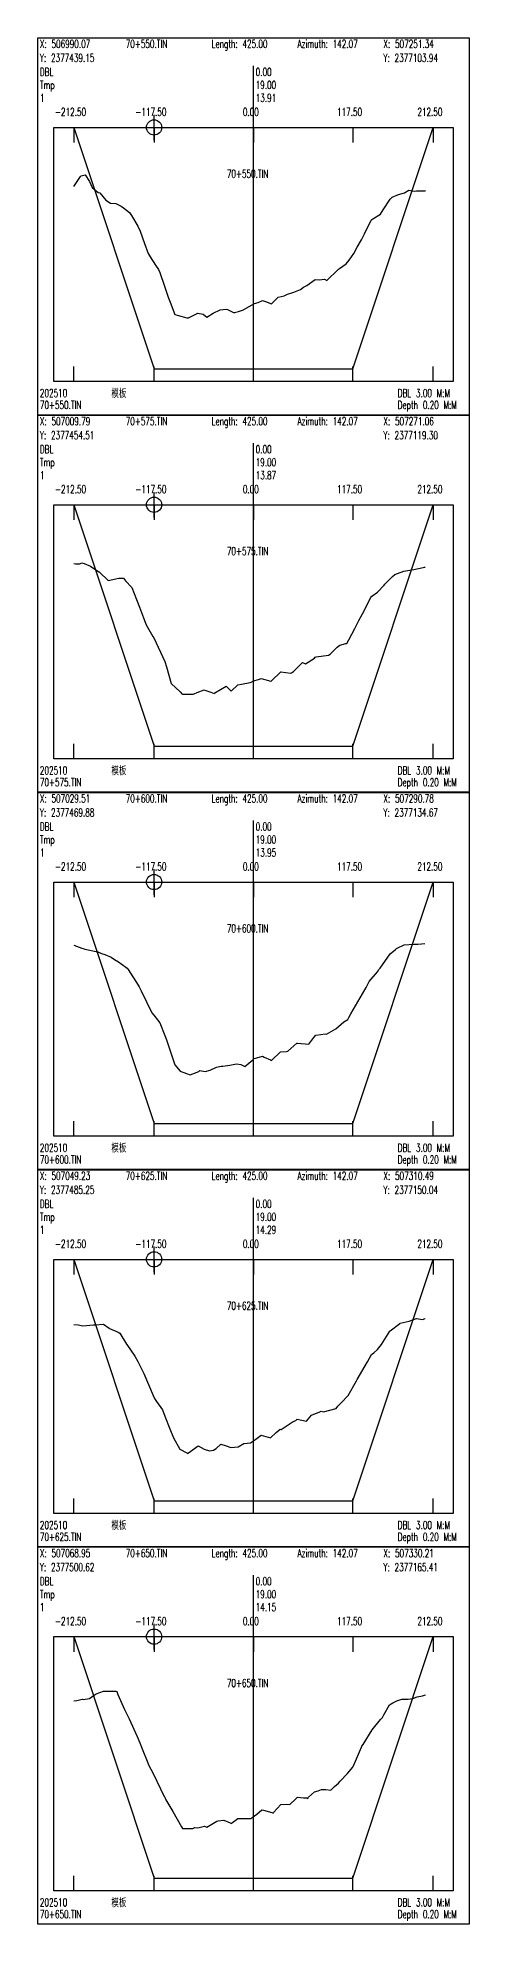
# Model space of a CAD drawing. Extents: x 1 to 194, y -24202 to 0.
# Drawn here: x 1 to 171, y -17372 to -16629 of the extents above; entities that cross this region are included whole.
import ezdxf

# ---------------------------------------------------------------- set-up
doc = ezdxf.new("R2010")
doc.units = 0
doc.header["$MEASUREMENT"] = 0
doc.layers.add('LABELS', color=7, linetype='Continuous')
doc.layers.add('XSECTION', color=7, linetype='Continuous')
doc.styles.get("Standard").update_dxf_attribs({"font": 'txt.shx'})

msp = doc.modelspace()

# ---------------------------------------------------------------- linework, layer by layer
at = {"color": 1}
for p, q in [((41.83, -16664.61), (51.83, -16664.61)), ((46.83, -16669.61), (46.83, -16659.61)), ((41.83, -16813.09), (51.83, -16813.09)), ((46.83, -16818.09), (46.83, -16808.09)), ((41.83, -16961.56), (51.83, -16961.56)), ((46.83, -16966.56), (46.83, -16956.56)), ((41.83, -17110.04), (51.83, -17110.04)), ((46.83, -17115.04), (46.83, -17105.04)), ((41.83, -17258.51), (51.83, -17258.51)), ((46.83, -17263.51), (46.83, -17253.51))]:
    msp.add_line(p, q, dxfattribs=at)
for centre in [(46.83, -16664.61), (46.83, -16813.09), (46.83, -16961.56), (46.83, -17110.04), (46.83, -17258.51)]:
    msp.add_circle(centre, 3, dxfattribs=at)
at = {"layer": 'XSECTION', "color": 0, "linetype": 'Continuous'}
for points in [[(1, -16629.32), (171, -16629.32), (171, -16777.79), (1, -16777.79), (1, -16629.32)], [(86, -16764.61), (86, -16640.38)], [(86, -16764.61), (86, -16640.38)], [(7.3, -16664.61), (164.7, -16664.61), (164.7, -16764.61), (7.3, -16764.61), (7.3, -16664.61)], [(15.17, -16664.61), (15.17, -16670.55)], [(15.17, -16664.61), (46.83, -16759.61)], [(15.17, -16664.61), (46.83, -16759.61)], [(46.83, -16664.61), (46.83, -16670.55)], [(86, -16664.61), (86, -16670.55)], [(125.17, -16664.61), (125.17, -16670.55)], [(125.17, -16759.61), (156.83, -16664.61)], [(125.17, -16759.61), (156.83, -16664.61)], [(156.83, -16664.61), (156.83, -16670.55)], [(15.17, -16764.61), (15.17, -16758.67)], [(46.83, -16764.61), (46.83, -16758.67)], [(46.83, -16759.61), (86, -16759.61)], [(46.83, -16759.61), (46.83, -16759.61)], [(46.83, -16759.61), (86, -16759.61)], [(86, -16764.61), (86, -16758.67)], [(86, -16759.61), (125.17, -16759.61)], [(86, -16759.61), (125.17, -16759.61)], [(125.17, -16764.61), (125.17, -16758.67)], [(125.17, -16759.61), (125.17, -16759.61)], [(156.83, -16764.61), (156.83, -16758.67)], [(1, -16777.8), (171, -16777.8), (171, -16926.26), (1, -16926.26), (1, -16777.8)], [(86, -16913.09), (86, -16788.85)], [(86, -16913.09), (86, -16788.85)], [(7.3, -16813.09), (164.7, -16813.09), (164.7, -16913.09), (7.3, -16913.09), (7.3, -16813.09)], [(15.17, -16813.09), (15.17, -16819.02)], [(15.17, -16813.09), (46.83, -16908.09)], [(15.17, -16813.09), (46.83, -16908.09)], [(46.83, -16813.09), (46.83, -16819.02)], [(86, -16813.09), (86, -16819.02)], [(125.17, -16813.09), (125.17, -16819.02)], [(125.17, -16908.09), (156.83, -16813.09)], [(125.17, -16908.09), (156.83, -16813.09)], [(156.83, -16813.09), (156.83, -16819.02)], [(15.17, -16913.09), (15.17, -16907.15)], [(46.83, -16913.09), (46.83, -16907.15)], [(46.83, -16908.09), (86, -16908.09)], [(46.83, -16908.09), (46.83, -16908.09)], [(46.83, -16908.09), (86, -16908.09)], [(86, -16913.09), (86, -16907.15)], [(86, -16908.09), (125.17, -16908.09)], [(86, -16908.09), (125.17, -16908.09)], [(125.17, -16913.09), (125.17, -16907.15)], [(125.17, -16908.09), (125.17, -16908.09)], [(156.83, -16913.09), (156.83, -16907.15)], [(1, -16926.27), (171, -16926.27), (171, -17074.74), (1, -17074.74), (1, -16926.27)], [(86, -17061.56), (86, -16937.33)], [(86, -17061.56), (86, -16937.33)], [(7.3, -16961.56), (164.7, -16961.56), (164.7, -17061.56), (7.3, -17061.56), (7.3, -16961.56)], [(15.17, -16961.56), (15.17, -16967.5)], [(15.17, -16961.56), (46.83, -17056.56)], [(15.17, -16961.56), (46.83, -17056.56)], [(46.83, -16961.56), (46.83, -16967.5)], [(86, -16961.56), (86, -16967.5)], [(125.17, -16961.56), (125.17, -16967.5)], [(125.17, -17056.56), (156.83, -16961.56)], [(125.17, -17056.56), (156.83, -16961.56)], [(156.83, -16961.56), (156.83, -16967.5)], [(15.17, -17061.56), (15.17, -17055.62)], [(46.83, -17061.56), (46.83, -17055.62)], [(46.83, -17056.56), (86, -17056.56)], [(46.83, -17056.56), (46.83, -17056.56)], [(46.83, -17056.56), (86, -17056.56)], [(86, -17061.56), (86, -17055.62)], [(86, -17056.56), (125.17, -17056.56)], [(86, -17056.56), (125.17, -17056.56)], [(125.17, -17061.56), (125.17, -17055.62)], [(125.17, -17056.56), (125.17, -17056.56)], [(156.83, -17061.56), (156.83, -17055.62)], [(1, -17074.75), (171, -17074.75), (171, -17223.22), (1, -17223.22), (1, -17074.75)], [(86, -17210.04), (86, -17085.8)], [(86, -17210.04), (86, -17085.8)], [(7.3, -17110.04), (164.7, -17110.04), (164.7, -17210.04), (7.3, -17210.04), (7.3, -17110.04)], [(15.17, -17110.04), (15.17, -17115.98)], [(15.17, -17110.04), (46.83, -17205.04)], [(15.17, -17110.04), (46.83, -17205.04)], [(46.83, -17110.04), (46.83, -17115.98)], [(86, -17110.04), (86, -17115.98)], [(125.17, -17110.04), (125.17, -17115.98)], [(125.17, -17205.04), (156.83, -17110.04)], [(125.17, -17205.04), (156.83, -17110.04)], [(156.83, -17110.04), (156.83, -17115.98)], [(15.17, -17210.04), (15.17, -17204.1)], [(46.83, -17210.04), (46.83, -17204.1)], [(46.83, -17205.04), (86, -17205.04)], [(46.83, -17205.04), (46.83, -17205.04)], [(46.83, -17205.04), (86, -17205.04)], [(86, -17210.04), (86, -17204.1)], [(86, -17205.04), (125.17, -17205.04)], [(86, -17205.04), (125.17, -17205.04)], [(125.17, -17210.04), (125.17, -17204.1)], [(125.17, -17205.04), (125.17, -17205.04)], [(156.83, -17210.04), (156.83, -17204.1)], [(1, -17223.23), (171, -17223.23), (171, -17371.69), (1, -17371.69), (1, -17223.23)], [(86, -17358.51), (86, -17234.28)], [(86, -17358.51), (86, -17234.28)], [(7.3, -17258.51), (164.7, -17258.51), (164.7, -17358.51), (7.3, -17358.51), (7.3, -17258.51)], [(15.17, -17258.51), (15.17, -17264.45)], [(15.17, -17258.51), (46.83, -17353.51)], [(15.17, -17258.51), (46.83, -17353.51)], [(46.83, -17258.51), (46.83, -17264.45)], [(86, -17258.51), (86, -17264.45)], [(125.17, -17258.51), (125.17, -17264.45)], [(125.17, -17353.51), (156.83, -17258.51)], [(125.17, -17353.51), (156.83, -17258.51)], [(156.83, -17258.51), (156.83, -17264.45)], [(15.17, -17358.51), (15.17, -17352.58)], [(46.83, -17358.51), (46.83, -17352.58)], [(46.83, -17353.51), (86, -17353.51)], [(46.83, -17353.51), (46.83, -17353.51)], [(46.83, -17353.51), (86, -17353.51)], [(86, -17358.51), (86, -17352.58)], [(86, -17353.51), (125.17, -17353.51)], [(86, -17353.51), (125.17, -17353.51)], [(125.17, -17358.51), (125.17, -17352.58)], [(125.17, -17353.51), (125.17, -17353.51)], [(156.83, -17358.51), (156.83, -17352.58)]]:
    msp.add_lwpolyline(points, dxfattribs=at)
at = {"layer": 'XSECTION', "color": 1, "linetype": 'Continuous'}
for points in [[(15.17, -16687.81), (17.86, -16683.91), (18.07, -16683.71), (19.65, -16683.31), (21.39, -16685.96), (22.5, -16688.31), (24.83, -16690.16), (25.46, -16690.36), (27.79, -16693.26), (29.71, -16694.46), (31.73, -16694.61), (33.93, -16695.66), (34.81, -16696.21), (37.16, -16698.11), (38.01, -16699.31), (40.42, -16703.41), (41.32, -16705.41), (43.06, -16710.26), (44.54, -16714.21), (45.32, -16715.51), (47.35, -16718.76), (48.56, -16720.56), (49.11, -16721.71), (50.9, -16727.06), (52.36, -16731.46), (53.18, -16733.36), (55.05, -16738.21), (55.98, -16738.51), (59.74, -16739.61), (60.43, -16739.61), (63.54, -16737.96), (64.09, -16737.66), (66.23, -16738.16), (67.6, -16739.26), (70.15, -16737.71), (72.81, -16736.46), (75.21, -16736.11), (75.79, -16736.21), (77.63, -16737.16), (78.42, -16737.61), (78.57, -16737.51), (80.09, -16737.06), (82.05, -16736.41), (82.24, -16736.26), (86.45, -16733.91), (87.79, -16733.46), (89.55, -16732.76), (90.71, -16733.16), (93.03, -16734.01), (95.74, -16731.46), (98.03, -16730.86), (99.38, -16730.26), (101.93, -16729.46), (104.52, -16728.41), (105.66, -16727.51), (106.95, -16726.76), (110.26, -16724.51), (111.8, -16724.56), (114.03, -16724.31), (114.92, -16724.86), (119.18, -16720.71), (119.41, -16720.51), (119.48, -16720.41), (119.88, -16720.16), (122.46, -16718.26), (123.63, -16716.81), (125.56, -16714.21), (126.84, -16711.76), (128.55, -16708.91), (129.68, -16706.51), (132.41, -16701.11), (132.59, -16700.86), (133.04, -16700.61), (136.03, -16698.71), (137.09, -16697.06), (139.77, -16692.86), (140.58, -16692.06), (143.13, -16691.06), (145.45, -16690.41), (147.17, -16689.36), (149.3, -16689.71), (150.17, -16689.51), (151.07, -16689.51), (153.63, -16689.61), (153.79, -16689.66)], [(15.17, -16836.24), (15.9, -16836.29), (17.65, -16836.29), (18.4, -16835.89), (19.36, -16836.19), (21.84, -16837.29), (25.05, -16839.49), (25.24, -16839.49), (25.38, -16839.64), (28.73, -16842.89), (32.9, -16842.04), (33.98, -16841.99), (34.85, -16841.99), (35.59, -16842.99), (38.04, -16845.64), (39.95, -16850.34), (41.12, -16853.44), (42.66, -16857.59), (43.68, -16860.29), (44.79, -16862.24), (46.33, -16864.94), (46.73, -16865.44), (51.05, -16874.79), (51.72, -16876.94), (53.59, -16883.39), (57.13, -16886.69), (57.71, -16887.54), (58, -16887.69), (62.28, -16887.64), (62.58, -16887.44), (63.8, -16887.04), (66.61, -16885.94), (66.83, -16886.09), (69.13, -16886.79), (70.46, -16887.39), (70.77, -16887.09), (75.17, -16884.54), (75.53, -16884.69), (77.2, -16886.44), (79.89, -16883.99), (81.31, -16883.74), (84.67, -16883.09), (85.02, -16882.89), (85.96, -16882.44), (87.99, -16881.89), (89.03, -16881.49), (92.77, -16882.49), (92.99, -16882.54), (93.01, -16882.54), (93.12, -16882.44), (96.72, -16878.89), (100.69, -16879.34), (100.95, -16879.29), (101.71, -16878.74), (105.24, -16875.19), (106.48, -16875.64), (109.99, -16873.49), (110.34, -16873.04), (110.63, -16872.99), (115.59, -16872.34), (116.26, -16871.94), (119, -16869.09), (119.98, -16868.29), (122.36, -16867.69), (122.8, -16867.64), (123.49, -16866.24), (125.93, -16861.74), (127.5, -16858.69), (128.9, -16855.99), (132.19, -16849.64), (132.48, -16849.14), (132.63, -16849.04), (134.82, -16847.49), (137.48, -16844.74), (137.77, -16844.39), (140.69, -16841.39), (141.68, -16840.49), (142.75, -16840.14), (145.19, -16839.29), (147.53, -16838.89), (149.15, -16838.64), (152.85, -16837.74), (153.37, -16837.64), (153.43, -16837.64), (153.64, -16837.54)], [(15.17, -16986.41), (18.45, -16987.56), (18.94, -16987.71), (19.54, -16987.96), (24.64, -16989.06), (26.11, -16989.66), (27.41, -16990.06), (29.88, -16991.16), (31.26, -16992.06), (32.82, -16992.96), (35.77, -16995.06), (36.27, -16995.46), (36.67, -16996.01), (40.6, -17002.11), (40.95, -17002.76), (41.7, -17004.36), (45.98, -17013.01), (46.75, -17013.96), (49.11, -17016.91), (51.1, -17021.91), (51.72, -17023.66), (54.99, -17033.46), (57.15, -17035.96), (59.6, -17036.91), (61.1, -17037.41), (64.45, -17036.06), (64.92, -17035.71), (66.95, -17036.06), (68.9, -17035.66), (71.46, -17034.41), (73.22, -17034.01), (73.86, -17033.96), (76.73, -17033.61), (79.24, -17033.06), (80.98, -17033.36), (82.62, -17034.16), (85.71, -17031.56), (86.29, -17031.06), (87.3, -17030.76), (89.52, -17030.06), (90.15, -17030.46), (92.65, -17031.56), (93.04, -17031.76), (93.11, -17031.81), (93.27, -17031.66), (96.63, -17028.36), (99.02, -17028.21), (99.57, -17028.11), (103.01, -17025.01), (103.09, -17024.91), (103.15, -17024.91), (103.38, -17024.91), (107.85, -17025.31), (109.76, -17022.71), (110.49, -17021.76), (112.46, -17021.56), (114.28, -17021.36), (114.7, -17021.46), (118.47, -17019.36), (119.48, -17018.41), (121.58, -17016.61), (123.09, -17015.66), (123.57, -17014.91), (124.29, -17013.41), (127.11, -17008.71), (128.89, -17005.51), (130.32, -17003.11), (131.61, -17000.71), (134.8, -16996.86), (135.41, -16996.01), (135.84, -16995.41), (139.86, -16989.76), (141.92, -16988.16), (142.38, -16987.76), (142.62, -16987.61), (145.36, -16986.31), (149.18, -16986.06), (150.73, -16985.96), (152.15, -16985.86), (153.53, -16985.76)], [(15.17, -17135.64), (16.97, -17135.84), (18.79, -17136.19), (22.97, -17135.79), (23.39, -17135.84), (23.61, -17135.84), (26.88, -17135.54), (29.18, -17137.09), (29.28, -17137.19), (32.75, -17138.69), (33.39, -17139.04), (36.02, -17143.39), (36.12, -17143.54), (39.27, -17148.14), (40.45, -17150.29), (42.62, -17154.64), (42.75, -17154.94), (46.53, -17163.64), (47.06, -17164.79), (47.79, -17165.94), (50.13, -17169.29), (51.14, -17171.69), (53.08, -17176.74), (54.52, -17180.29), (57.02, -17184.74), (59.73, -17186.24), (59.98, -17186.39), (60.46, -17186.19), (64.19, -17183.44), (66.63, -17184.79), (68.65, -17185.34), (70.2, -17185.19), (71.35, -17184.44), (73.17, -17182.74), (75.2, -17183.39), (77.12, -17184.04), (79.96, -17183.84), (82.18, -17182.44), (84.79, -17182.24), (85.99, -17181.49), (87.48, -17180.39), (88.96, -17179.24), (89.95, -17179.49), (92.75, -17180.24), (94.97, -17178.19), (96.45, -17176.89), (96.88, -17176.94), (101.64, -17173.84), (102.65, -17173.39), (103.01, -17173.04), (103.15, -17172.99), (106.87, -17173.74), (108.84, -17171.29), (109.78, -17170.94), (111.86, -17170.19), (112.6, -17169.84), (113.52, -17170.04), (118.51, -17168.69), (119.23, -17167.84), (120.58, -17166.49), (123.28, -17163.64), (126.6, -17157.79), (126.76, -17157.59), (126.87, -17157.34), (130.96, -17150.39), (132.43, -17147.49), (133.39, -17146.84), (134.89, -17145.54), (136.39, -17143.54), (139.73, -17138.24), (139.79, -17138.14), (143.64, -17135.24), (143.83, -17135.14), (147.26, -17134.34), (147.34, -17134.34), (149.78, -17133.39), (150.24, -17133.34), (152.61, -17133.69), (153.63, -17133.29), (153.64, -17133.29)], [(15.17, -17283.81), (16.4, -17283.66), (18.55, -17283.16), (18.9, -17283.26), (21.34, -17282.86), (23.21, -17281.51), (23.98, -17281.06), (26.91, -17279.91), (26.99, -17279.91), (31.82, -17279.91), (32.19, -17280.11), (32.62, -17281.26), (35.24, -17287.16), (37, -17290.91), (40.14, -17297.86), (41.21, -17300.26), (42.15, -17302.71), (44.37, -17308.21), (44.68, -17308.91), (46.45, -17312.41), (50.84, -17321.41), (51.05, -17321.71), (51.45, -17322.71), (54.2, -17327.26), (57.67, -17333.36), (58.04, -17334.06), (58.29, -17334.06), (59.4, -17334.06), (62.11, -17334.01), (62.87, -17333.66), (64.13, -17333.76), (66.72, -17333.11), (67.64, -17333.46), (70.94, -17331.51), (71.52, -17331.06), (72.1, -17331.01), (74.36, -17330.76), (76.85, -17331.81), (77.28, -17332.06), (77.77, -17331.71), (79.85, -17330.01), (83.99, -17330.01), (85.11, -17330.11), (85.51, -17329.66), (87.26, -17328.31), (89.26, -17326.61), (89.93, -17326.81), (93.22, -17327.76), (93.74, -17327.91), (93.87, -17327.76), (96.73, -17324.56), (98.81, -17324.41), (100.25, -17324.56), (102.62, -17322.31), (103.29, -17321.66), (105.68, -17321.91), (107.07, -17321.91), (107.39, -17322.16), (107.7, -17321.71), (109.99, -17319.56), (111.52, -17319.16), (112.72, -17318.66), (114.55, -17318.71), (116.47, -17318.96), (117.94, -17317.51), (119.45, -17316.16), (120.2, -17315.41), (123.01, -17312.31), (125.07, -17309.86), (125.84, -17308.41), (128.51, -17302.01), (128.72, -17301.56), (129.14, -17300.91), (132.76, -17295.16), (136.06, -17291.11), (136.83, -17290.36), (137.33, -17289.31), (139.54, -17285.31), (140.83, -17284.51), (142.43, -17283.76), (144.43, -17283.11), (146.95, -17283.06), (148.71, -17282.81), (150.49, -17282.16), (152.54, -17281.76), (153.71, -17281.46), (153.72, -17281.46)]]:
    msp.add_lwpolyline(points, dxfattribs=at)

# ---------------------------------------------------------------- texts
at = {"layer": 'LABELS', "color": 0, "width": 0.666667}
for s, height, p in [('Y: 2377439.15', 3.1482, (1.85, -16638.85)), ('X: 506990.07', 3.1482, (1.85, -16633.32)), ('70+550.TIN', 3.148, (35.68, -16633.32)), ('Length: 425.00', 3.1482, (69.51, -16633.32)), ('Azimuth: 142.07', 3.1482, (103.34, -16633.32)), ('Y: 2377103.94', 3.1482, (137.17, -16638.85)), ('X: 507251.34', 3.1482, (137.17, -16633.32)), ('DBL', 3.148, (1.85, -16644.37)), ('0.00', 3.148, (86.85, -16644.37)), ('0.00', 3.148, (86.85, -16644.37)), ('Tmp', 3.148, (1.85, -16649.48)), ('19.00', 3.148, (86.85, -16649.48)), ('19.00', 3.148, (86.85, -16649.48)), ('-212.50', 3.148, (7.82, -16660.11)), ('-117.50', 3.148, (39.49, -16660.11)), ('0.00', 3.148, (81.8, -16660.11)), ('117.50', 3.148, (118.87, -16660.11)), ('212.50', 3.148, (150.54, -16660.11)), ('70+550.TIN', 3.148, (75.5, -16684.42)), ('模板', 3.148, (30.04, -16770.73)), ('DBL 3.00 M:M', 3.1482, (142.81, -16770.73)), ('70+550.TIN', 3.148, (1.85, -16775.41)), ('Depth 0.20 M:M', 3.1482, (142.81, -16775.41)), ('Y: 2377454.51', 3.1482, (1.85, -16787.32)), ('X: 507009.79', 3.1482, (1.85, -16781.8)), ('70+575.TIN', 3.148, (35.68, -16781.8)), ('Length: 425.00', 3.1482, (69.51, -16781.8)), ('Azimuth: 142.07', 3.1482, (103.34, -16781.8)), ('Y: 2377119.30', 3.1482, (137.17, -16787.32)), ('X: 507271.06', 3.1482, (137.17, -16781.8)), ('DBL', 3.148, (1.85, -16792.85)), ('0.00', 3.148, (86.85, -16792.85)), ('0.00', 3.148, (86.85, -16792.85)), ('Tmp', 3.148, (1.85, -16797.95)), ('19.00', 3.148, (86.85, -16797.95)), ('19.00', 3.148, (86.85, -16797.95)), ('-212.50', 3.148, (7.82, -16808.58)), ('-117.50', 3.148, (39.49, -16808.58)), ('0.00', 3.148, (81.8, -16808.58)), ('117.50', 3.148, (118.87, -16808.58)), ('212.50', 3.148, (150.54, -16808.58)), ('70+575.TIN', 3.148, (75.5, -16832.9)), ('模板', 3.148, (30.04, -16919.21)), ('DBL 3.00 M:M', 3.1482, (142.81, -16919.21)), ('70+575.TIN', 3.148, (1.85, -16923.89)), ('Depth 0.20 M:M', 3.1482, (142.81, -16923.89)), ('Y: 2377469.88', 3.1482, (1.85, -16935.8)), ('X: 507029.51', 3.1482, (1.85, -16930.27)), ('70+600.TIN', 3.148, (35.68, -16930.27)), ('Length: 425.00', 3.1482, (69.51, -16930.27)), ('Azimuth: 142.07', 3.1482, (103.34, -16930.27)), ('Y: 2377134.67', 3.1482, (137.17, -16935.8)), ('X: 507290.78', 3.1482, (137.17, -16930.27)), ('DBL', 3.148, (1.85, -16941.33)), ('0.00', 3.148, (86.85, -16941.33)), ('0.00', 3.148, (86.85, -16941.33)), ('Tmp', 3.148, (1.85, -16946.43)), ('19.00', 3.148, (86.85, -16946.43)), ('19.00', 3.148, (86.85, -16946.43)), ('-212.50', 3.148, (7.82, -16957.06)), ('-117.50', 3.148, (39.49, -16957.06)), ('0.00', 3.148, (81.8, -16957.06)), ('117.50', 3.148, (118.87, -16957.06)), ('212.50', 3.148, (150.54, -16957.06)), ('70+600.TIN', 3.148, (75.5, -16981.38)), ('模板', 3.148, (30.04, -17067.69)), ('DBL 3.00 M:M', 3.1482, (142.81, -17067.69)), ('70+600.TIN', 3.148, (1.85, -17072.36)), ('Depth 0.20 M:M', 3.1482, (142.81, -17072.36)), ('Y: 2377485.25', 3.1482, (1.85, -17084.28)), ('X: 507049.23', 3.1482, (1.85, -17078.75)), ('70+625.TIN', 3.148, (35.68, -17078.75)), ('Length: 425.00', 3.1482, (69.51, -17078.75)), ('Azimuth: 142.07', 3.1482, (103.34, -17078.75)), ('Y: 2377150.04', 3.1482, (137.17, -17084.28)), ('X: 507310.49', 3.1482, (137.17, -17078.75)), ('DBL', 3.148, (1.85, -17089.8)), ('0.00', 3.148, (86.85, -17089.8)), ('0.00', 3.148, (86.85, -17089.8)), ('Tmp', 3.148, (1.85, -17094.9)), ('19.00', 3.148, (86.85, -17094.9)), ('19.00', 3.148, (86.85, -17094.9)), ('-212.50', 3.148, (7.82, -17105.53)), ('-117.50', 3.148, (39.49, -17105.53)), ('0.00', 3.148, (81.8, -17105.53)), ('117.50', 3.148, (118.87, -17105.53)), ('212.50', 3.148, (150.54, -17105.53)), ('70+625.TIN', 3.148, (75.5, -17129.85)), ('模板', 3.148, (30.04, -17216.16)), ('DBL 3.00 M:M', 3.1482, (142.81, -17216.16)), ('70+625.TIN', 3.148, (1.85, -17220.84)), ('Depth 0.20 M:M', 3.1482, (142.81, -17220.84)), ('Y: 2377500.62', 3.1482, (1.85, -17232.75)), ('X: 507068.95', 3.1482, (1.85, -17227.23)), ('70+650.TIN', 3.148, (35.68, -17227.23)), ('Length: 425.00', 3.1482, (69.51, -17227.23)), ('Azimuth: 142.07', 3.1482, (103.34, -17227.23)), ('Y: 2377165.41', 3.1482, (137.17, -17232.75)), ('X: 507330.21', 3.1482, (137.17, -17227.23)), ('DBL', 3.148, (1.85, -17238.28)), ('0.00', 3.148, (86.85, -17238.28)), ('0.00', 3.148, (86.85, -17238.28)), ('Tmp', 3.148, (1.85, -17243.38)), ('19.00', 3.148, (86.85, -17243.38)), ('19.00', 3.148, (86.85, -17243.38)), ('-212.50', 3.148, (7.82, -17254.01)), ('-117.50', 3.148, (39.49, -17254.01)), ('0.00', 3.148, (81.8, -17254.01)), ('117.50', 3.148, (118.87, -17254.01)), ('212.50', 3.148, (150.54, -17254.01)), ('70+650.TIN', 3.148, (75.5, -17278.33)), ('模板', 3.148, (30.04, -17364.64)), ('DBL 3.00 M:M', 3.1482, (142.81, -17364.64)), ('70+650.TIN', 3.148, (1.85, -17369.31)), ('Depth 0.20 M:M', 3.1482, (142.81, -17369.31))]:
    msp.add_text(s, height=height, dxfattribs=at).set_placement(p)
at = {"layer": 'LABELS', "color": 1, "width": 0.666667}
for s, height, p in [('1', 3.15, (1.85, -16654.58)), ('13.91', 3.148, (86.85, -16654.58)), ('13.91', 3.148, (86.85, -16654.58)), ('202510', 3.148, (1.85, -16770.73)), ('1', 3.15, (1.85, -16803.05)), ('13.87', 3.148, (86.85, -16803.05)), ('13.87', 3.148, (86.85, -16803.05)), ('202510', 3.148, (1.85, -16919.21)), ('1', 3.15, (1.85, -16951.53)), ('13.95', 3.148, (86.85, -16951.53)), ('13.95', 3.148, (86.85, -16951.53)), ('202510', 3.148, (1.85, -17067.69)), ('1', 3.15, (1.85, -17100)), ('14.29', 3.148, (86.85, -17100)), ('14.29', 3.148, (86.85, -17100)), ('202510', 3.148, (1.85, -17216.16)), ('1', 3.15, (1.85, -17248.48)), ('14.15', 3.148, (86.85, -17248.48)), ('14.15', 3.148, (86.85, -17248.48)), ('202510', 3.148, (1.85, -17364.64))]:
    msp.add_text(s, height=height, dxfattribs=at).set_placement(p)

doc.saveas('drawing.dxf')
